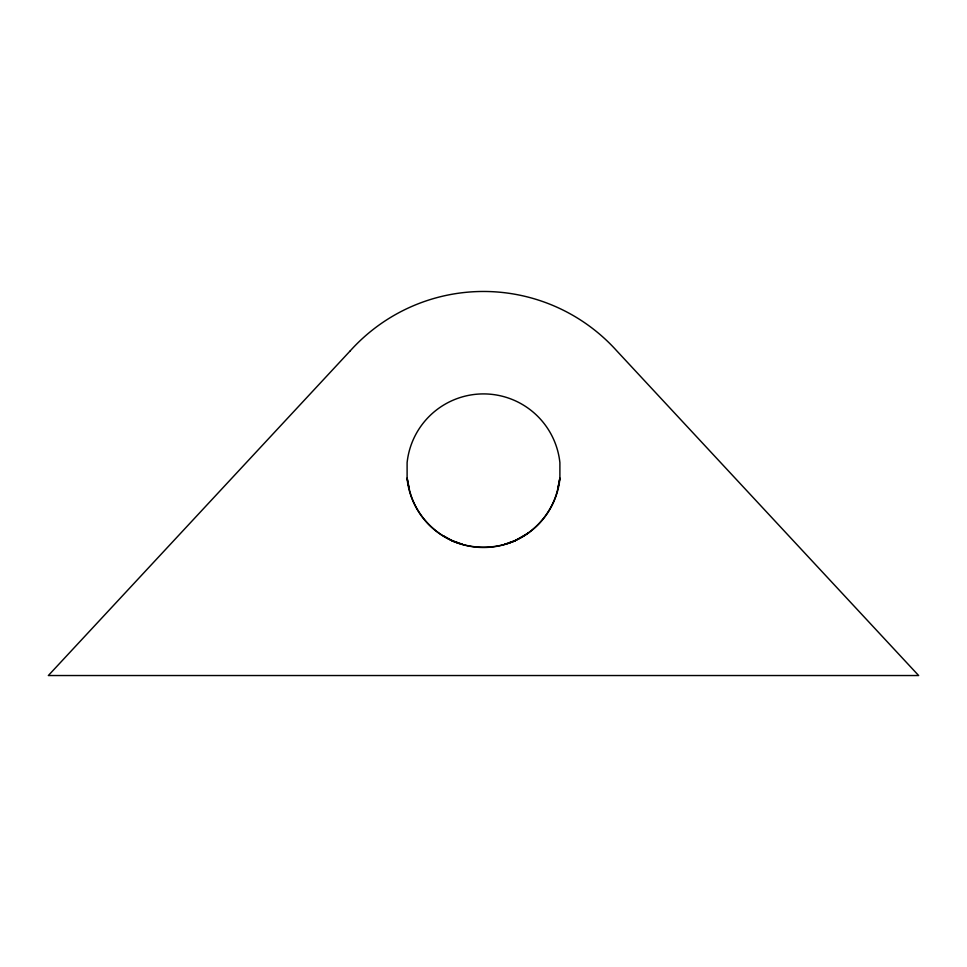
<?xml version="1.0" encoding="UTF-8"?>
<svg xmlns="http://www.w3.org/2000/svg" width="967" height="967" viewBox="0 0 967 967"><rect width="100%" height="100%" fill="white"/><g stroke="black" fill="none" stroke-linecap="round" stroke-linejoin="round"><path stroke-width="1.45" d="M557.874 488.226L559.893 478.085L558.757 483.645M558.563 484.95C553.97 512.691 532.043 536.951 504.822 544.095M514.746 540.867L528.647 532.841M515.193 540.722C495.249 549.292 472.234 549.449 452.254 540.867L443.357 535.73M509.367 542.62L514.94 540.867M408.437 484.95C412.752 511.108 432.551 534.243 457.633 542.62M452.06 540.867L462.178 544.095M408.243 483.645L407.107 478.085L409.126 488.226M350.308 350.767L48.35 675.534L918.65 675.534L616.692 350.767A179.233 179.233 0 0 0 350.308 350.767M559.893 478.725L559.893 462.673A76.816 76.816 0 0 0 407.107 462.673L407.107 478.725A76.816 76.816 0 0 0 559.893 478.725"/></g></svg>
